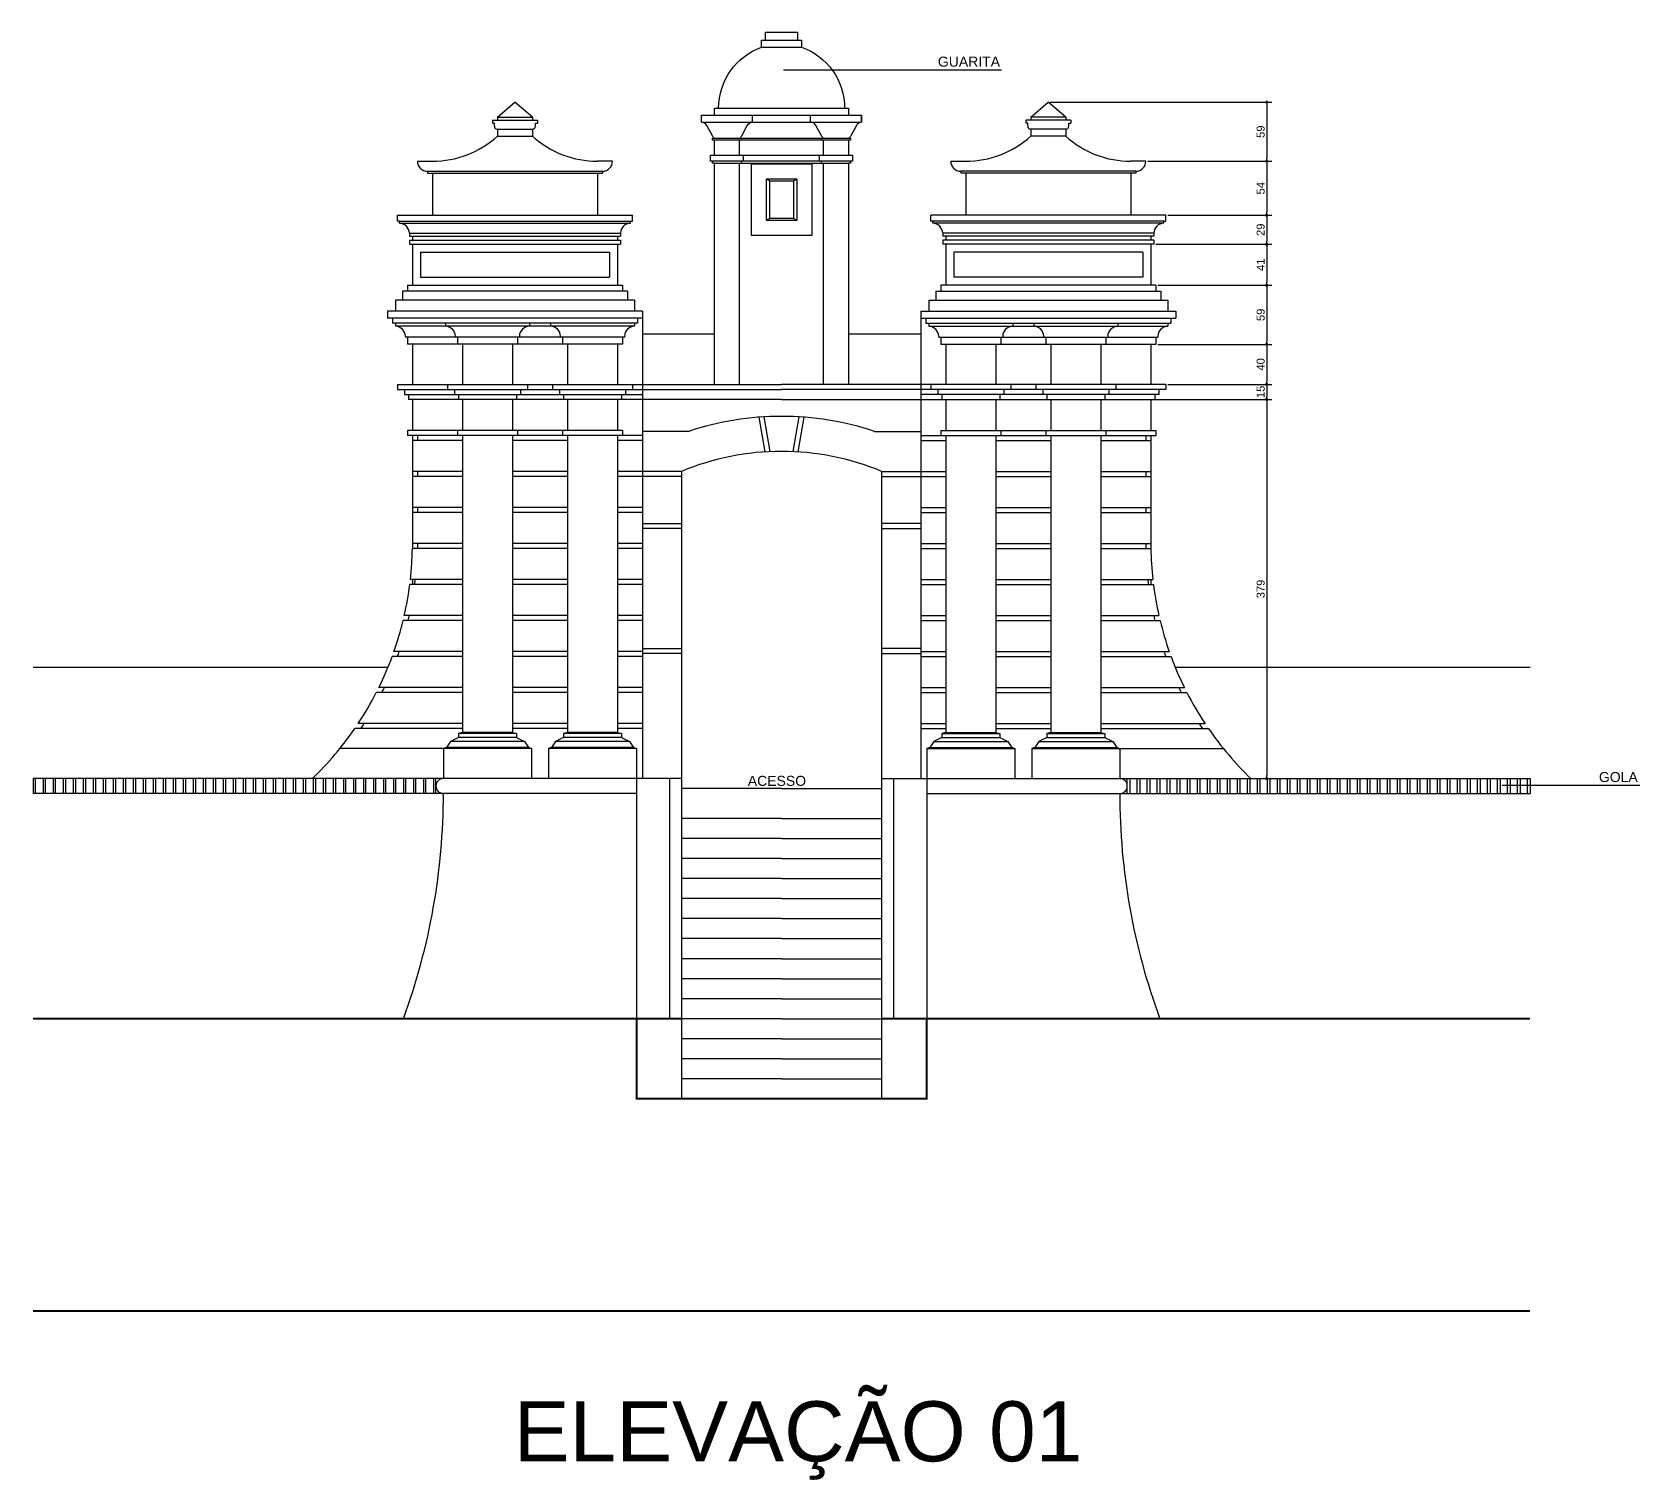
# Model space of a CAD drawing. Extents: x 1364 to 13318, y -13728 to -5941.
# Drawn here: x 7083 to 8689, y -10626 to -9179 of the extents above; entities that cross this region are included whole.
import ezdxf

# ---------------------------------------------------------------- set-up
doc = ezdxf.new("R2010")
doc.units = 0
doc.header["$PDMODE"] = 35
doc.layers.get('0').update_dxf_attribs({"linetype": 'CONTINUOUS'})
doc.layers.get('DEFPOINTS').update_dxf_attribs({"linetype": 'CONTINUOUS'})
for name, color, linetype in [('COTA', 7, 'CONTINUOUS'), ('PAREDE', 7, 'CONTINUOUS'), ('PAREDE_FINA', 7, 'CONTINUOUS')]:
    doc.layers.add(name, color=color, linetype=linetype)
doc.styles.add('TEXTO', font='ARIAL.TTF')
doc.dimstyles.new('COTA', dxfattribs={"dimtxt": 8, "dimasz": 3, "dimexe": 5, "dimexo": 2, "dimgap": 2, "dimtad": 1, "dimdec": 1, "dimdsep": 46, "dimtxsty": 'TEXTO', "dimblk1": 'DOT', "dimblk2": 'DOT', "dimsah": 1, "dimcen": 0, "dimclrd": 256, "dimclre": 256, "dimclrt": 256, "dimadec": 0, "dimazin": 0, "dimtfac": 1, "dimtdec": 4, "dimtmove": 0, "dimatfit": 3, "dimldrblk": 'DOT', "dimfxl": 1, "dimtolj": 1, "dimtzin": 0, "dimarcsym": 0})

# ---------------------------------------------------------------- blocks, each defined once
blk = doc.blocks.new('_DOT')
at = {"color": 0, "linetype": 'ByBlock'}
blk.add_line((-0.5, 0), (-1, 0), dxfattribs=at)
at = {"color": 0, "linetype": 'ByBlock', "const_width": 0.5}
blk.add_lwpolyline([(-0.25, 0, 1), (0.25, 0, 1)], format="xyb", close=True, dxfattribs=at)
blk = doc.blocks.new('*D106')
at = {"layer": 'COTA', "lineweight": -2}
for p, q in [((8100.1, -9249.1), (8321.4, -9249.1)), ((8316.4, -9252.1), (8316.4, -9305.1)), ((8197.6, -9308.1), (8321.4, -9308.1))]:
    blk.add_line(p, q, dxfattribs=at)
at = {"layer": 'DEFPOINTS', "color": 0}
for p in [(8098.1, -9249.1), (8195.6, -9308.1), (8316.4, -9308.1)]:
    blk.add_point(p, dxfattribs=at)
at = {"layer": 'COTA', "lineweight": -2, "xscale": 3, "yscale": 3, "zscale": 3}
for p, rotation in [((8316.4, -9249.1), 90), ((8316.4, -9308.1), 270)]:
    blk.add_blockref('_DOT', p, dxfattribs=dict(at, rotation=rotation))
at = {"layer": 'COTA', "insert": (8310.4, -9278.6), "char_height": 8, "attachment_point": 5, "rotation": 90, "style": 'TEXTO'}
blk.add_mtext('\\A1;59', dxfattribs=at)
blk = doc.blocks.new('*D107')
at = {"layer": 'COTA', "lineweight": -2}
for p, q in [((8197.6, -9308.1), (8321.4, -9308.1)), ((8316.4, -9311.1), (8316.4, -9359.1)), ((8217.6, -9362.1), (8321.4, -9362.1))]:
    blk.add_line(p, q, dxfattribs=at)
at = {"layer": 'DEFPOINTS', "color": 0}
for p in [(8195.6, -9308.1), (8215.6, -9362.1), (8316.4, -9362.1)]:
    blk.add_point(p, dxfattribs=at)
at = {"layer": 'COTA', "lineweight": -2, "xscale": 3, "yscale": 3, "zscale": 3}
for p, rotation in [((8316.4, -9308.1), 90), ((8316.4, -9362.1), 270)]:
    blk.add_blockref('_DOT', p, dxfattribs=dict(at, rotation=rotation))
at = {"layer": 'COTA', "insert": (8310.4, -9335.1), "char_height": 8, "attachment_point": 5, "rotation": 90, "style": 'TEXTO'}
blk.add_mtext('\\A1;54', dxfattribs=at)
blk = doc.blocks.new('*D108')
at = {"layer": 'COTA', "lineweight": -2}
for p, q in [((8217.6, -9362.1), (8321.4, -9362.1)), ((8316.4, -9365.1), (8316.4, -9388.1)), ((8205.6, -9391.1), (8321.4, -9391.1))]:
    blk.add_line(p, q, dxfattribs=at)
at = {"layer": 'DEFPOINTS', "color": 0}
for p in [(8215.6, -9362.1), (8203.6, -9391.1), (8316.4, -9391.1)]:
    blk.add_point(p, dxfattribs=at)
at = {"layer": 'COTA', "lineweight": -2, "xscale": 3, "yscale": 3, "zscale": 3}
for p, rotation in [((8316.4, -9362.1), 90), ((8316.4, -9391.1), 270)]:
    blk.add_blockref('_DOT', p, dxfattribs=dict(at, rotation=rotation))
at = {"layer": 'COTA', "insert": (8310.4, -9376.6), "char_height": 8, "attachment_point": 5, "rotation": 90, "style": 'TEXTO'}
blk.add_mtext('\\A1;29', dxfattribs=at)
blk = doc.blocks.new('*D109')
at = {"layer": 'COTA', "lineweight": -2}
for p, q in [((8205.6, -9391.1), (8321.4, -9391.1)), ((8316.4, -9394.1), (8316.4, -9429.1)), ((8207.6, -9432.1), (8321.4, -9432.1))]:
    blk.add_line(p, q, dxfattribs=at)
at = {"layer": 'DEFPOINTS', "color": 0}
for p in [(8203.6, -9391.1), (8205.6, -9432.1), (8316.4, -9432.1)]:
    blk.add_point(p, dxfattribs=at)
at = {"layer": 'COTA', "lineweight": -2, "xscale": 3, "yscale": 3, "zscale": 3}
for p, rotation in [((8316.4, -9391.1), 90), ((8316.4, -9432.1), 270)]:
    blk.add_blockref('_DOT', p, dxfattribs=dict(at, rotation=rotation))
at = {"layer": 'COTA', "insert": (8310.4, -9411.6), "char_height": 8, "attachment_point": 5, "rotation": 90, "style": 'TEXTO'}
blk.add_mtext('\\A1;41', dxfattribs=at)
blk = doc.blocks.new('*D110')
at = {"layer": 'COTA', "lineweight": -2}
for p, q in [((8207.6, -9432.1), (8321.4, -9432.1)), ((8316.4, -9435.1), (8316.4, -9488.1)), ((8207.6, -9491.1), (8321.4, -9491.1))]:
    blk.add_line(p, q, dxfattribs=at)
at = {"layer": 'DEFPOINTS', "color": 0}
for p in [(8205.6, -9432.1), (8205.6, -9491.1), (8316.4, -9491.1)]:
    blk.add_point(p, dxfattribs=at)
at = {"layer": 'COTA', "lineweight": -2, "xscale": 3, "yscale": 3, "zscale": 3}
for p, rotation in [((8316.4, -9432.1), 90), ((8316.4, -9491.1), 270)]:
    blk.add_blockref('_DOT', p, dxfattribs=dict(at, rotation=rotation))
at = {"layer": 'COTA', "insert": (8310.4, -9461.6), "char_height": 8, "attachment_point": 5, "rotation": 90, "style": 'TEXTO'}
blk.add_mtext('\\A1;59', dxfattribs=at)
blk = doc.blocks.new('*D111')
at = {"layer": 'COTA', "lineweight": -2}
for p, q in [((8207.6, -9491.1), (8321.4, -9491.1)), ((8316.4, -9494.1), (8316.4, -9528.1)), ((8217.6, -9531.1), (8321.4, -9531.1))]:
    blk.add_line(p, q, dxfattribs=at)
at = {"layer": 'DEFPOINTS', "color": 0}
for p in [(8205.6, -9491.1), (8215.6, -9531.1), (8316.4, -9531.1)]:
    blk.add_point(p, dxfattribs=at)
at = {"layer": 'COTA', "lineweight": -2, "xscale": 3, "yscale": 3, "zscale": 3}
for p, rotation in [((8316.4, -9491.1), 90), ((8316.4, -9531.1), 270)]:
    blk.add_blockref('_DOT', p, dxfattribs=dict(at, rotation=rotation))
at = {"layer": 'COTA', "insert": (8310.4, -9511.1), "char_height": 8, "attachment_point": 5, "rotation": 90, "style": 'TEXTO'}
blk.add_mtext('\\A1;40', dxfattribs=at)
blk = doc.blocks.new('*D112')
at = {"layer": 'COTA', "lineweight": -2}
for p, q in [((8217.6, -9531.1), (8321.4, -9531.1)), ((8316.4, -9534.1), (8316.4, -9543.1)), ((8206.6, -9546.1), (8321.4, -9546.1))]:
    blk.add_line(p, q, dxfattribs=at)
at = {"layer": 'DEFPOINTS', "color": 0}
for p in [(8215.6, -9531.1), (8204.6, -9546.1), (8316.4, -9546.1)]:
    blk.add_point(p, dxfattribs=at)
at = {"layer": 'COTA', "lineweight": -2, "xscale": 3, "yscale": 3, "zscale": 3}
for p, rotation in [((8316.4, -9531.1), 90), ((8316.4, -9546.1), 270)]:
    blk.add_blockref('_DOT', p, dxfattribs=dict(at, rotation=rotation))
at = {"layer": 'COTA', "insert": (8310.4, -9538.6), "char_height": 8, "attachment_point": 5, "rotation": 90, "style": 'TEXTO'}
blk.add_mtext('\\A1;15', dxfattribs=at)
blk = doc.blocks.new('*D113')
at = {"layer": 'COTA', "lineweight": -2}
for p, q in [((8202.6, -9546.1), (8321.4, -9546.1)), ((8316.4, -9549.1), (8316.4, -9922.1)), ((8302.6, -9925.1), (8321.4, -9925.1))]:
    blk.add_line(p, q, dxfattribs=at)
at = {"layer": 'DEFPOINTS', "color": 0}
for p in [(8200.6, -9546.1), (8300.6, -9925.1), (8316.4, -9925.1)]:
    blk.add_point(p, dxfattribs=at)
at = {"layer": 'COTA', "lineweight": -2, "xscale": 3, "yscale": 3, "zscale": 3}
for p, rotation in [((8316.4, -9546.1), 90), ((8316.4, -9925.1), 270)]:
    blk.add_blockref('_DOT', p, dxfattribs=dict(at, rotation=rotation))
at = {"layer": 'COTA', "insert": (8310.4, -9735.6), "char_height": 8, "attachment_point": 5, "rotation": 90, "style": 'TEXTO'}
blk.add_mtext('\\A1;379', dxfattribs=at)

msp = doc.modelspace()

# ---------------------------------------------------------------- linework, layer by layer
at = {"layer": 'PAREDE', "const_width": 2}
for points in [[(7083.6, -10165.09), (7731.6, -10165.09)], [(7976.6, -10165.09), (7976.6, -10245.09), (7686.6, -10245.09), (7686.6, -10165.09)], [(8579.6, -10165.09), (7931.6, -10165.09)], [(8579.6, -10457.26), (7083.6, -10457.26)]]:
    msp.add_lwpolyline(points, dxfattribs=at)
at = {"layer": 'PAREDE_FINA'}
for points in [[(7764.6, -9531.09), (7764.6, -9310.09), (7762.6, -9310.09), (7762.6, -9308.09), (7760.6, -9308.09), (7760.6, -9302.09), (7764.6, -9302.09), (7764.6, -9287.09), (7762.6, -9287.09), (7762.6, -9285.09), (7764.6, -9285.09, -0.1333619), (7762.46, -9282.79), (7756.91, -9272.29, 0.2780557), (7751.6, -9269.09), (7751.6, -9262.09), (7764.6, -9262.09), (7764.6, -9255.09), (7768.6, -9255.09, -0.3156473), (7811.6, -9194.09), (7811.6, -9187.09), (7815.6, -9187.09), (7815.6, -9179.09), (7847.6, -9179.09), (7847.6, -9187.09), (7851.6, -9187.09), (7851.6, -9194.09, -0.3156473), (7894.6, -9255.09), (7898.6, -9255.09), (7898.6, -9262.09), (7911.6, -9262.09)], [(7789.6, -9285.09, 0.1333619), (7791.75, -9282.79), (7797.3, -9272.29, -0.2780557), (7802.6, -9269.09), (7802.6, -9262.09)], [(7873.6, -9285.09, -0.1333619), (7871.46, -9282.79), (7865.91, -9272.29, 0.2780557), (7860.6, -9269.09), (7860.6, -9262.09)], [(7911.6, -9269.09), (7911.6, -9262.09), (7911.6, -9269.09, 0.2780557), (7906.3, -9272.29), (7900.75, -9282.79, -0.1333619), (7898.6, -9285.09), (7900.6, -9285.09), (7900.6, -9287.09), (7898.6, -9287.09), (7898.6, -9302.09), (7902.6, -9302.09), (7902.6, -9308.09), (7900.6, -9308.09), (7900.6, -9310.09), (7898.6, -9310.09), (7898.6, -9531.09)]]:
    msp.add_lwpolyline(points, format="xyb", dxfattribs=at)
for points in [[(7815.6, -9187.09), (7847.6, -9187.09)], [(7811.6, -9194.09), (7851.6, -9194.09)], [(8051.21, -9217.01), (7833.64, -9217.01)], [(7547.6, -9264.09), (7565.1, -9249.09)], [(7582.6, -9264.09), (7565.1, -9249.09)], [(8080.6, -9264.09), (8098.1, -9249.09)], [(8115.6, -9264.09), (8098.1, -9249.09)], [(7542.6, -9267.09), (7587.6, -9267.09)], [(7542.6, -9267.09), (7542.6, -9270.09)], [(7544.6, -9270.09), (7542.6, -9270.09)], [(7544.6, -9273.09), (7544.6, -9270.09)], [(7547.6, -9264.09), (7582.6, -9264.09)], [(7547.6, -9264.09), (7547.6, -9267.09)], [(7582.6, -9264.09), (7582.6, -9267.09)], [(7585.6, -9273.09), (7585.6, -9270.09)], [(7585.6, -9270.09), (7587.6, -9270.09)], [(7587.6, -9267.09), (7587.6, -9270.09)], [(7751.6, -9269.09), (7911.6, -9269.09)], [(7764.6, -9262.09), (7898.6, -9262.09)], [(7768.6, -9255.09), (7894.6, -9255.09)], [(8120.6, -9267.09), (8075.6, -9267.09)], [(8075.6, -9267.09), (8075.6, -9270.09)], [(8077.6, -9270.09), (8075.6, -9270.09)], [(8077.6, -9273.09), (8077.6, -9270.09)], [(8115.6, -9264.09), (8080.6, -9264.09)], [(8080.6, -9264.09), (8080.6, -9267.09)], [(8115.6, -9264.09), (8115.6, -9267.09)], [(8118.6, -9270.09), (8120.6, -9270.09)], [(8118.6, -9273.09), (8118.6, -9270.09)], [(8120.6, -9267.09), (8120.6, -9270.09)], [(7547.6, -9276.09), (7582.6, -9276.09)], [(7547.6, -9276.09), (7547.6, -9283.09)], [(7547.6, -9283.09), (7582.6, -9283.09)], [(7582.6, -9276.09), (7582.6, -9283.09)], [(7764.6, -9285.09), (7898.6, -9285.09)], [(7791.6, -9287.09), (7791.6, -9285.09)], [(7871.6, -9287.09), (7871.6, -9285.09)], [(8115.6, -9276.09), (8080.6, -9276.09)], [(8080.6, -9276.09), (8080.6, -9283.09)], [(8115.6, -9283.09), (8080.6, -9283.09)], [(8115.6, -9276.09), (8115.6, -9283.09)], [(7898.6, -9287.09), (7764.6, -9287.09)], [(7764.6, -9302.09), (7898.6, -9302.09)], [(7789.6, -9302.09), (7789.6, -9287.09)], [(7793.6, -9308.09), (7793.6, -9302.09)], [(7869.6, -9308.09), (7869.6, -9302.09)], [(7873.6, -9302.09), (7873.6, -9287.09)], [(7467.6, -9308.09), (7482.6, -9308.09)], [(7477.6, -9318.09), (7652.6, -9318.09)], [(7477.6, -9318.09), (7477.6, -9320.09)], [(7662.6, -9308.09), (7647.6, -9308.09)], [(7652.6, -9318.09), (7652.6, -9320.09)], [(7900.6, -9308.09), (7762.6, -9308.09)], [(7764.6, -9310.09), (7898.6, -9310.09)], [(7789.6, -9531.09), (7789.6, -9310.09)], [(7791.6, -9310.09), (7791.6, -9308.09)], [(7871.6, -9310.09), (7871.6, -9308.09)], [(7873.6, -9531.09), (7873.6, -9310.09)], [(8000.6, -9308.09), (8015.6, -9308.09)], [(8185.6, -9318.09), (8010.6, -9318.09)], [(8010.6, -9318.09), (8010.6, -9320.09)], [(8195.6, -9308.09), (8180.6, -9308.09)], [(8185.6, -9318.09), (8185.6, -9320.09)], [(7477.6, -9320.09), (7652.6, -9320.09)], [(7482.6, -9320.09), (7482.6, -9362.09)], [(7647.6, -9320.09), (7647.6, -9362.09)], [(7819.85, -9327.84), (7816.1, -9326.09)], [(7843.35, -9327.84), (7847.1, -9326.09)], [(8185.6, -9320.09), (8010.6, -9320.09)], [(8015.6, -9320.09), (8015.6, -9362.09)], [(8180.6, -9320.09), (8180.6, -9362.09)], [(7449.6, -9370.09), (7449.6, -9368.09), (7447.6, -9368.09), (7447.6, -9362.09), (7682.6, -9362.09)], [(7680.6, -9370.09), (7680.6, -9368.09), (7682.6, -9368.09), (7682.6, -9362.09)], [(7819.85, -9365.34), (7816.1, -9367.09)], [(7843.35, -9365.34), (7847.1, -9367.09)], [(8213.6, -9370.09), (8213.6, -9368.09), (8215.6, -9368.09), (8215.6, -9362.09), (7980.6, -9362.09)], [(7982.6, -9370.09), (7982.6, -9368.09), (7980.6, -9368.09), (7980.6, -9362.09)], [(7449.6, -9368.09), (7680.6, -9368.09)], [(7449.6, -9370.09), (7680.6, -9370.09)], [(7459.6, -9380.09), (7670.6, -9380.09)], [(7459.6, -9380.09), (7459.6, -9383.09)], [(7459.6, -9383.09), (7670.6, -9383.09)], [(7462.6, -9383.09), (7462.6, -9387.09)], [(7667.6, -9383.09), (7667.6, -9387.09)], [(7670.6, -9380.09), (7670.6, -9383.09)], [(8213.6, -9368.09), (7982.6, -9368.09)], [(8213.6, -9370.09), (7982.6, -9370.09)], [(8203.6, -9380.09), (7992.6, -9380.09)], [(7992.6, -9380.09), (7992.6, -9383.09)], [(8203.6, -9383.09), (7992.6, -9383.09)], [(7995.6, -9383.09), (7995.6, -9387.09)], [(8200.6, -9383.09), (8200.6, -9387.09)], [(8203.6, -9380.09), (8203.6, -9383.09)], [(7459.6, -9387.09), (7670.6, -9387.09)], [(7459.6, -9387.09), (7459.6, -9391.09)], [(7459.6, -9391.09), (7670.6, -9391.09)], [(7462.6, -9391.09), (7462.6, -9432.09)], [(7470.6, -9399.09), (7659.6, -9399.09)], [(7470.6, -9399.09), (7470.6, -9424.09)], [(7659.6, -9399.09), (7659.6, -9424.09)], [(7667.6, -9391.09), (7667.6, -9432.09)], [(7670.6, -9387.09), (7670.6, -9391.09)], [(8203.6, -9387.09), (7992.6, -9387.09)], [(7992.6, -9387.09), (7992.6, -9391.09)], [(8203.6, -9391.09), (7992.6, -9391.09)], [(7995.6, -9391.09), (7995.6, -9432.09)], [(8192.6, -9399.09), (8003.6, -9399.09)], [(8003.6, -9399.09), (8003.6, -9424.09)], [(8192.6, -9399.09), (8192.6, -9424.09)], [(8200.6, -9391.09), (8200.6, -9432.09)], [(8203.6, -9387.09), (8203.6, -9391.09)], [(7470.6, -9424.09), (7659.6, -9424.09)], [(8192.6, -9424.09), (8003.6, -9424.09)], [(7684.6, -9447.09), (7445.6, -9447.09)], [(7445.6, -9447.09), (7445.6, -9458.09)], [(7677.6, -9438.09), (7452.6, -9438.09)], [(7452.6, -9438.09), (7452.6, -9447.09)], [(7457.6, -9432.09), (7672.6, -9432.09)], [(7457.6, -9432.09), (7457.6, -9438.09)], [(7672.6, -9432.09), (7672.6, -9438.09)], [(7677.6, -9438.09), (7677.6, -9447.09)], [(7684.6, -9447.09), (7684.6, -9458.09)], [(7978.6, -9447.09), (8217.6, -9447.09)], [(7978.6, -9447.09), (7978.6, -9458.09)], [(7985.6, -9438.09), (8210.6, -9438.09)], [(7985.6, -9438.09), (7985.6, -9447.09)], [(8205.6, -9432.09), (7990.6, -9432.09)], [(7990.6, -9432.09), (7990.6, -9438.09)], [(8205.6, -9432.09), (8205.6, -9438.09)], [(8210.6, -9438.09), (8210.6, -9447.09)], [(8217.6, -9447.09), (8217.6, -9458.09)], [(7692.6, -9458.09), (7437.6, -9458.09)], [(7437.6, -9458.09), (7437.6, -9465.09)], [(7692.6, -9458.09), (7692.6, -9465.09)], [(7970.6, -9458.09), (8225.6, -9458.09)], [(7970.6, -9458.09), (7970.6, -9465.09)], [(8225.6, -9458.09), (8225.6, -9465.09)], [(7692.6, -9465.09), (7437.6, -9465.09)], [(7442.6, -9465.09), (7442.6, -9470.09)], [(7687.6, -9470.09), (7442.6, -9470.09)], [(7445.6, -9470.09), (7445.6, -9473.09)], [(7684.6, -9473.09), (7445.6, -9473.09)], [(7495.6, -9470.09), (7495.6, -9473.09)], [(7579.6, -9470.09), (7579.6, -9473.09)], [(7600.6, -9470.09), (7600.6, -9473.09)], [(7684.6, -9470.09), (7684.6, -9473.09)], [(7687.6, -9465.09), (7687.6, -9470.09)], [(7692.6, -9465.09), (7692.6, -9925.09)], [(7970.6, -9465.09), (8225.6, -9465.09)], [(7970.6, -9465.09), (7970.6, -9925.09)], [(7975.6, -9465.09), (7975.6, -9470.09)], [(7975.6, -9470.09), (8220.6, -9470.09)], [(7978.6, -9470.09), (7978.6, -9473.09)], [(7978.6, -9473.09), (8217.6, -9473.09)], [(8062.6, -9470.09), (8062.6, -9473.09)], [(8083.6, -9470.09), (8083.6, -9473.09)], [(8167.6, -9470.09), (8167.6, -9473.09)], [(8217.6, -9470.09), (8217.6, -9473.09)], [(8220.6, -9465.09), (8220.6, -9470.09)], [(7455.6, -9483.09), (7455.6, -9484.09)], [(7674.6, -9484.09), (7455.6, -9484.09)], [(7457.6, -9484.09), (7457.6, -9491.09)], [(7672.6, -9491.09), (7457.6, -9491.09)], [(7462.6, -9491.09), (7462.6, -9531.09)], [(7505.6, -9483.09), (7505.6, -9484.09)], [(7507.6, -9484.09), (7507.6, -9491.09)], [(7512.6, -9491.09), (7512.6, -9531.09)], [(7562.6, -9491.09), (7562.6, -9531.09)], [(7567.6, -9484.09), (7567.6, -9491.09)], [(7569.6, -9483.09), (7569.6, -9484.09)], [(7610.6, -9483.09), (7610.6, -9484.09)], [(7612.6, -9484.09), (7612.6, -9491.09)], [(7617.6, -9491.09), (7617.6, -9531.09)], [(7667.6, -9491.09), (7667.6, -9531.09)], [(7672.6, -9484.09), (7672.6, -9491.09)], [(7674.6, -9483.09), (7674.6, -9484.09)], [(7764.6, -9481.09), (7692.6, -9481.09)], [(7970.6, -9481.09), (7898.6, -9481.09)], [(7988.6, -9483.09), (7988.6, -9484.09)], [(7988.6, -9484.09), (8207.6, -9484.09)], [(7990.6, -9484.09), (7990.6, -9491.09)], [(7990.6, -9491.09), (8205.6, -9491.09)], [(7995.6, -9491.09), (7995.6, -9531.09)], [(8045.6, -9491.09), (8045.6, -9531.09)], [(8050.6, -9484.09), (8050.6, -9491.09)], [(8052.6, -9483.09), (8052.6, -9484.09)], [(8093.6, -9483.09), (8093.6, -9484.09)], [(8095.6, -9484.09), (8095.6, -9491.09)], [(8100.6, -9491.09), (8100.6, -9531.09)], [(8150.6, -9491.09), (8150.6, -9531.09)], [(8155.6, -9484.09), (8155.6, -9491.09)], [(8157.6, -9483.09), (8157.6, -9484.09)], [(8200.6, -9491.09), (8200.6, -9531.09)], [(8205.6, -9484.09), (8205.6, -9491.09)], [(8207.6, -9483.09), (8207.6, -9484.09)], [(7447.6, -9531.09), (7831.6, -9531.09)], [(7447.6, -9531.09), (7447.6, -9536.09)], [(7447.6, -9536.09), (7831.6, -9536.09)], [(7454.6, -9536.09), (7454.6, -9541.09)], [(7454.6, -9541.09), (7692.6, -9541.09)], [(7458.6, -9541.09), (7458.6, -9546.09)], [(7497.6, -9531.09), (7497.6, -9536.09)], [(7504.6, -9536.09), (7504.6, -9541.09)], [(7508.6, -9541.09), (7508.6, -9546.09)], [(7566.6, -9541.09), (7566.6, -9546.09)], [(7570.6, -9536.09), (7570.6, -9541.09)], [(7577.6, -9531.09), (7577.6, -9536.09)], [(7602.6, -9531.09), (7602.6, -9536.09)], [(7609.6, -9536.09), (7609.6, -9541.09)], [(7613.6, -9541.09), (7613.6, -9546.09)], [(7671.6, -9541.09), (7671.6, -9546.09)], [(7675.6, -9536.09), (7675.6, -9541.09)], [(7682.6, -9531.09), (7682.6, -9536.09)], [(8215.6, -9531.09), (7831.6, -9531.09)], [(8215.6, -9536.09), (7831.6, -9536.09)], [(8208.6, -9541.09), (7970.6, -9541.09)], [(7980.6, -9531.09), (7980.6, -9536.09)], [(7987.6, -9536.09), (7987.6, -9541.09)], [(7991.6, -9541.09), (7991.6, -9546.09)], [(8049.6, -9541.09), (8049.6, -9546.09)], [(8053.6, -9536.09), (8053.6, -9541.09)], [(8060.6, -9531.09), (8060.6, -9536.09)], [(8085.6, -9531.09), (8085.6, -9536.09)], [(8092.6, -9536.09), (8092.6, -9541.09)], [(8096.6, -9541.09), (8096.6, -9546.09)], [(8154.6, -9541.09), (8154.6, -9546.09)], [(8158.6, -9536.09), (8158.6, -9541.09)], [(8165.6, -9531.09), (8165.6, -9536.09)], [(8204.6, -9541.09), (8204.6, -9546.09)], [(8208.6, -9536.09), (8208.6, -9541.09)], [(8215.6, -9531.09), (8215.6, -9536.09)], [(7831.6, -9546.09), (7458.6, -9546.09)], [(7462.6, -9546.09), (7462.6, -9577.09)], [(7512.6, -9546.09), (7512.6, -9577.09)], [(7562.6, -9546.09), (7562.6, -9577.09)], [(7617.6, -9546.09), (7617.6, -9577.09)], [(7667.6, -9546.09), (7667.6, -9577.09)], [(7831.6, -9546.09), (8204.6, -9546.09)], [(7995.6, -9546.09), (7995.6, -9577.09)], [(8045.6, -9546.09), (8045.6, -9577.09)], [(8100.6, -9546.09), (8100.6, -9577.09)], [(8150.6, -9546.09), (8150.6, -9577.09)], [(8200.6, -9546.09), (8200.6, -9577.09)], [(7815.16, -9598.61), (7809.04, -9563.95)], [(7820.18, -9598.34), (7814.06, -9563.61)], [(7843.02, -9598.34), (7849.14, -9563.61)], [(7848.05, -9598.61), (7854.16, -9563.95)], [(7672.6, -9577.09), (7457.6, -9577.09)], [(7457.6, -9577.09), (7457.6, -9582.09)], [(7692.6, -9582.09), (7457.6, -9582.09)], [(7462.6, -9582.09), (7462.6, -9695.09)], [(7512.6, -9587.09), (7462.6, -9587.09)], [(7467.6, -9582.09), (7467.6, -9587.09)], [(7507.6, -9577.09), (7507.6, -9582.09)], [(7512.6, -9582.09), (7512.6, -9879.09)], [(7562.6, -9582.09), (7562.6, -9879.09)], [(7617.6, -9587.09), (7562.6, -9587.09)], [(7567.6, -9577.09), (7567.6, -9582.09)], [(7612.6, -9577.09), (7612.6, -9582.09)], [(7617.6, -9582.09), (7617.6, -9879.09)], [(7667.6, -9582.09), (7667.6, -9879.09)], [(7692.6, -9587.09), (7667.6, -9587.09)], [(7672.6, -9577.09), (7672.6, -9582.09)], [(7738.73, -9578.09), (7692.6, -9578.09)], [(7924.47, -9578.09), (7970.6, -9578.09)], [(7970.6, -9582.09), (8205.6, -9582.09)], [(7970.6, -9587.09), (7995.6, -9587.09)], [(7990.6, -9577.09), (8205.6, -9577.09)], [(7990.6, -9577.09), (7990.6, -9582.09)], [(7995.6, -9582.09), (7995.6, -9879.09)], [(8045.6, -9582.09), (8045.6, -9879.09)], [(8045.6, -9587.09), (8100.6, -9587.09)], [(8050.6, -9577.09), (8050.6, -9582.09)], [(8095.6, -9577.09), (8095.6, -9582.09)], [(8100.6, -9582.09), (8100.6, -9879.09)], [(8150.6, -9582.09), (8150.6, -9879.09)], [(8150.6, -9587.09), (8200.6, -9587.09)], [(8155.6, -9577.09), (8155.6, -9582.09)], [(8195.6, -9582.09), (8195.6, -9587.09)], [(8200.6, -9582.09), (8200.6, -9695.09)], [(8205.6, -9577.09), (8205.6, -9582.09)], [(7512.6, -9618.09), (7462.6, -9618.09)], [(7512.6, -9623.09), (7462.6, -9623.09)], [(7467.6, -9618.09), (7467.6, -9623.09)], [(7617.6, -9618.09), (7562.6, -9618.09)], [(7617.6, -9623.09), (7562.6, -9623.09)], [(7731.6, -9618.09), (7667.6, -9618.09)], [(7731.6, -9623.09), (7667.6, -9623.09)], [(7731.6, -9618.09), (7731.6, -10245.09)], [(7931.6, -9618.09), (7995.6, -9618.09)], [(7931.6, -9618.09), (7931.6, -10245.09)], [(7931.6, -9623.09), (7995.6, -9623.09)], [(8045.6, -9618.09), (8100.6, -9618.09)], [(8045.6, -9623.09), (8100.6, -9623.09)], [(8150.6, -9618.09), (8200.6, -9618.09)], [(8150.6, -9623.09), (8200.6, -9623.09)], [(8195.6, -9618.09), (8195.6, -9623.09)], [(7512.6, -9654.09), (7462.6, -9654.09)], [(7467.6, -9654.09), (7467.6, -9659.09)], [(7617.6, -9654.09), (7562.6, -9654.09)], [(7692.6, -9654.09), (7667.6, -9654.09)], [(7970.6, -9654.09), (7995.6, -9654.09)], [(8045.6, -9654.09), (8100.6, -9654.09)], [(8150.6, -9654.09), (8200.6, -9654.09)], [(8195.6, -9654.09), (8195.6, -9659.09)], [(7512.6, -9659.09), (7462.6, -9659.09)], [(7617.6, -9659.09), (7562.6, -9659.09)], [(7692.6, -9659.09), (7667.6, -9659.09)], [(7692.6, -9670.09), (7731.6, -9670.09)], [(7970.6, -9670.09), (7931.6, -9670.09)], [(7970.6, -9659.09), (7995.6, -9659.09)], [(8045.6, -9659.09), (8100.6, -9659.09)], [(8150.6, -9659.09), (8200.6, -9659.09)], [(7731.6, -9675.09), (7692.6, -9675.09)], [(7931.6, -9675.09), (7970.6, -9675.09)], [(7512.6, -9695.09), (7462.56, -9695.09)], [(7512.6, -9690.09), (7462.6, -9690.09)], [(7467.6, -9690.09), (7467.6, -9695.09)], [(7617.6, -9690.09), (7562.6, -9690.09)], [(7617.6, -9695.09), (7562.6, -9695.09)], [(7692.6, -9690.09), (7667.6, -9690.09)], [(7692.6, -9695.09), (7667.6, -9695.09)], [(7970.6, -9690.09), (7995.6, -9690.09)], [(7970.6, -9695.09), (7995.6, -9695.09)], [(8045.6, -9690.09), (8100.6, -9690.09)], [(8045.6, -9695.09), (8100.6, -9695.09)], [(8150.6, -9690.09), (8200.6, -9690.09)], [(8150.6, -9695.09), (8200.64, -9695.09)], [(8195.6, -9690.09), (8195.6, -9695.09)], [(7512.6, -9731.09), (7460.01, -9731.09)], [(7512.6, -9726.09), (7460.61, -9726.09)], [(7462.6, -9726.09), (7462.6, -9731.09)], [(7617.6, -9726.09), (7562.6, -9726.09)], [(7617.6, -9731.09), (7562.6, -9731.09)], [(7692.6, -9726.09), (7667.6, -9726.09)], [(7692.6, -9731.09), (7667.6, -9731.09)], [(7970.6, -9726.09), (7995.6, -9726.09)], [(7970.6, -9731.09), (7995.6, -9731.09)], [(8045.6, -9726.09), (8100.6, -9726.09)], [(8045.6, -9731.09), (8100.6, -9731.09)], [(8150.6, -9726.09), (8202.59, -9726.09)], [(8150.6, -9731.09), (8203.19, -9731.09)], [(8200.6, -9726.09), (8200.6, -9731.09)], [(7512.6, -9767.09), (7453.38, -9767.09)], [(7512.6, -9762.09), (7454.55, -9762.09)], [(7617.6, -9762.09), (7562.6, -9762.09)], [(7617.6, -9767.09), (7562.6, -9767.09)], [(7692.6, -9762.09), (7667.6, -9762.09)], [(7692.6, -9767.09), (7667.6, -9767.09)], [(7970.6, -9762.09), (7995.6, -9762.09)], [(7970.6, -9767.09), (7995.6, -9767.09)], [(8045.6, -9762.09), (8100.6, -9762.09)], [(8045.6, -9767.09), (8100.6, -9767.09)], [(8150.6, -9762.09), (8208.65, -9762.09)], [(8150.6, -9767.09), (8209.82, -9767.09)], [(7512.6, -9798.09), (7444.2, -9798.09)], [(7617.6, -9798.09), (7562.6, -9798.09)], [(7692.6, -9798.09), (7667.6, -9798.09)], [(7692.6, -9795.09), (7731.6, -9795.09)], [(7731.6, -9800.09), (7692.6, -9800.09)], [(7970.6, -9795.09), (7931.6, -9795.09)], [(7931.6, -9800.09), (7970.6, -9800.09)], [(7970.6, -9798.09), (7995.6, -9798.09)], [(8045.6, -9798.09), (8100.6, -9798.09)], [(8150.6, -9798.09), (8219, -9798.09)], [(7438.11, -9814.09), (7083.6, -9814.09)], [(7512.6, -9803.09), (7442.4, -9803.09)], [(7617.6, -9803.09), (7562.6, -9803.09)], [(7692.6, -9803.09), (7667.6, -9803.09)], [(7970.6, -9803.09), (7995.6, -9803.09)], [(8045.6, -9803.09), (8100.6, -9803.09)], [(8150.6, -9803.09), (8220.8, -9803.09)], [(8579.6, -9814.09), (8225.1, -9814.09)], [(7512.6, -9839.09), (7426.57, -9839.09)], [(7512.6, -9834.09), (7429.09, -9834.09)], [(7617.6, -9834.09), (7562.6, -9834.09)], [(7617.6, -9839.09), (7562.6, -9839.09)], [(7692.6, -9834.09), (7667.6, -9834.09)], [(7692.6, -9839.09), (7667.6, -9839.09)], [(7970.6, -9834.09), (7995.6, -9834.09)], [(7970.6, -9839.09), (7995.6, -9839.09)], [(8045.6, -9834.09), (8100.6, -9834.09)], [(8045.6, -9839.09), (8100.6, -9839.09)], [(8150.6, -9834.09), (8234.12, -9834.09)], [(8150.6, -9839.09), (8236.63, -9839.09)], [(7512.6, -9875.09), (7405.05, -9875.09)], [(7512.6, -9870.09), (7408.43, -9870.09)], [(7512.6, -9879.09), (7508.6, -9880.09)], [(7566.6, -9880.09), (7508.6, -9880.09)], [(7508.6, -9880.09), (7508.6, -9884.09)], [(7562.6, -9879.09), (7512.6, -9879.09)], [(7617.6, -9870.09), (7562.6, -9870.09)], [(7617.6, -9875.09), (7562.6, -9875.09)], [(7562.6, -9879.09), (7566.6, -9880.09)], [(7566.6, -9880.09), (7566.6, -9884.09)], [(7617.6, -9879.09), (7613.6, -9880.09)], [(7671.6, -9880.09), (7613.6, -9880.09)], [(7613.6, -9880.09), (7613.6, -9884.09)], [(7667.6, -9879.09), (7617.6, -9879.09)], [(7692.6, -9870.09), (7667.6, -9870.09)], [(7692.6, -9875.09), (7667.6, -9875.09)], [(7667.6, -9879.09), (7671.6, -9880.09)], [(7671.6, -9880.09), (7671.6, -9884.09)], [(7970.6, -9870.09), (7995.6, -9870.09)], [(7970.6, -9875.09), (7995.6, -9875.09)], [(7995.6, -9879.09), (7991.6, -9880.09)], [(7991.6, -9880.09), (8049.6, -9880.09)], [(7991.6, -9880.09), (7991.6, -9884.09)], [(7995.6, -9879.09), (8045.6, -9879.09)], [(8045.6, -9870.09), (8100.6, -9870.09)], [(8045.6, -9875.09), (8100.6, -9875.09)], [(8045.6, -9879.09), (8049.6, -9880.09)], [(8049.6, -9880.09), (8049.6, -9884.09)], [(8100.6, -9879.09), (8096.6, -9880.09)], [(8096.6, -9880.09), (8154.6, -9880.09)], [(8096.6, -9880.09), (8096.6, -9884.09)], [(8100.6, -9879.09), (8150.6, -9879.09)], [(8150.6, -9870.09), (8254.78, -9870.09)], [(8150.6, -9875.09), (8258.15, -9875.09)], [(8150.6, -9879.09), (8154.6, -9880.09)], [(8154.6, -9880.09), (8154.6, -9884.09)], [(7581.6, -9895.09), (7390.12, -9895.09)], [(7496.6, -9894.09), (7493.6, -9895.09)], [(7493.6, -9895.09), (7493.6, -9925.09)], [(7500.6, -9888.09), (7496.6, -9894.09)], [(7578.6, -9894.09), (7496.6, -9894.09)], [(7508.6, -9884.09), (7500.6, -9888.09)], [(7574.6, -9888.09), (7500.6, -9888.09)], [(7566.6, -9884.09), (7508.6, -9884.09)], [(7566.6, -9884.09), (7574.6, -9888.09)], [(7574.6, -9888.09), (7578.6, -9894.09)], [(7578.6, -9894.09), (7581.6, -9895.09)], [(7581.6, -9895.09), (7581.6, -9925.09)], [(7601.6, -9894.09), (7598.6, -9895.09)], [(7686.6, -9895.09), (7598.6, -9895.09)], [(7598.6, -9895.09), (7598.6, -9925.09)], [(7605.6, -9888.09), (7601.6, -9894.09)], [(7683.6, -9894.09), (7601.6, -9894.09)], [(7613.6, -9884.09), (7605.6, -9888.09)], [(7679.6, -9888.09), (7605.6, -9888.09)], [(7671.6, -9884.09), (7613.6, -9884.09)], [(7671.6, -9884.09), (7679.6, -9888.09)], [(7679.6, -9888.09), (7683.6, -9894.09)], [(7683.6, -9894.09), (7686.6, -9895.09)], [(7686.6, -9895.09), (7686.6, -10165.09)], [(7979.6, -9894.09), (7976.6, -9895.09)], [(7976.6, -9895.09), (7976.6, -10165.09)], [(7976.6, -9895.09), (8064.6, -9895.09)], [(7983.6, -9888.09), (7979.6, -9894.09)], [(7979.6, -9894.09), (8061.6, -9894.09)], [(7991.6, -9884.09), (7983.6, -9888.09)], [(7983.6, -9888.09), (8057.6, -9888.09)], [(7991.6, -9884.09), (8049.6, -9884.09)], [(8049.6, -9884.09), (8057.6, -9888.09)], [(8057.6, -9888.09), (8061.6, -9894.09)], [(8061.6, -9894.09), (8064.6, -9895.09)], [(8064.6, -9895.09), (8064.6, -9925.09)], [(8084.6, -9894.09), (8081.6, -9895.09)], [(8081.6, -9895.09), (8273.09, -9895.09)], [(8081.6, -9895.09), (8081.6, -9925.09)], [(8088.6, -9888.09), (8084.6, -9894.09)], [(8084.6, -9894.09), (8166.6, -9894.09)], [(8096.6, -9884.09), (8088.6, -9888.09)], [(8088.6, -9888.09), (8162.6, -9888.09)], [(8096.6, -9884.09), (8154.6, -9884.09)], [(8154.6, -9884.09), (8162.6, -9888.09)], [(8162.6, -9888.09), (8166.6, -9894.09)], [(8166.6, -9894.09), (8169.6, -9895.09)], [(8169.6, -9895.09), (8169.6, -9925.09)], [(7731.6, -9925.09), (7083.6, -9925.09)], [(7083.6, -9925.09), (7083.6, -9940.09)], [(7086.1, -9940.09), (7086.1, -9925.09)], [(7093.6, -9925.09), (7093.6, -9940.09)], [(7096.1, -9940.09), (7096.1, -9925.09)], [(7103.6, -9925.09), (7103.6, -9940.09)], [(7106.1, -9940.09), (7106.1, -9925.09)], [(7113.6, -9925.09), (7113.6, -9940.09)], [(7116.1, -9940.09), (7116.1, -9925.09)], [(7123.6, -9925.09), (7123.6, -9940.09)], [(7126.1, -9940.09), (7126.1, -9925.09)], [(7133.6, -9925.09), (7133.6, -9940.09)], [(7136.1, -9940.09), (7136.1, -9925.09)], [(7143.6, -9925.09), (7143.6, -9940.09)], [(7146.1, -9940.09), (7146.1, -9925.09)], [(7153.6, -9925.09), (7153.6, -9940.09)], [(7156.1, -9940.09), (7156.1, -9925.09)], [(7163.6, -9925.09), (7163.6, -9940.09)], [(7166.1, -9940.09), (7166.1, -9925.09)], [(7173.6, -9925.09), (7173.6, -9940.09)], [(7176.1, -9940.09), (7176.1, -9925.09)], [(7183.6, -9925.09), (7183.6, -9940.09)], [(7186.1, -9940.09), (7186.1, -9925.09)], [(7193.6, -9925.09), (7193.6, -9940.09)], [(7196.1, -9940.09), (7196.1, -9925.09)], [(7203.6, -9925.09), (7203.6, -9940.09)], [(7206.1, -9940.09), (7206.1, -9925.09)], [(7213.6, -9925.09), (7213.6, -9940.09)], [(7216.1, -9940.09), (7216.1, -9925.09)], [(7223.6, -9925.09), (7223.6, -9940.09)], [(7226.1, -9940.09), (7226.1, -9925.09)], [(7233.6, -9925.09), (7233.6, -9940.09)], [(7236.1, -9940.09), (7236.1, -9925.09)], [(7243.6, -9925.09), (7243.6, -9940.09)], [(7246.1, -9940.09), (7246.1, -9925.09)], [(7253.6, -9925.09), (7253.6, -9940.09)], [(7256.1, -9940.09), (7256.1, -9925.09)], [(7263.6, -9925.09), (7263.6, -9940.09)], [(7266.1, -9940.09), (7266.1, -9925.09)], [(7273.6, -9925.09), (7273.6, -9940.09)], [(7276.1, -9940.09), (7276.1, -9925.09)], [(7283.6, -9925.09), (7283.6, -9940.09)], [(7286.1, -9940.09), (7286.1, -9925.09)], [(7293.6, -9925.09), (7293.6, -9940.09)], [(7296.1, -9940.09), (7296.1, -9925.09)], [(7303.6, -9925.09), (7303.6, -9940.09)], [(7306.1, -9940.09), (7306.1, -9925.09)], [(7313.6, -9925.09), (7313.6, -9940.09)], [(7316.1, -9940.09), (7316.1, -9925.09)], [(7323.6, -9925.09), (7323.6, -9940.09)], [(7326.1, -9940.09), (7326.1, -9925.09)], [(7333.6, -9925.09), (7333.6, -9940.09)], [(7336.1, -9940.09), (7336.1, -9925.09)], [(7343.6, -9925.09), (7343.6, -9940.09)], [(7346.1, -9940.09), (7346.1, -9925.09)], [(7353.6, -9925.09), (7353.6, -9940.09)], [(7356.1, -9940.09), (7356.1, -9925.09)], [(7363.6, -9925.09), (7363.6, -9940.09)], [(7366.1, -9940.09), (7366.1, -9925.09)], [(7373.6, -9925.09), (7373.6, -9940.09)], [(7376.1, -9940.09), (7376.1, -9925.09)], [(7383.6, -9925.09), (7383.6, -9940.09)], [(7386.1, -9940.09), (7386.1, -9925.09)], [(7393.6, -9925.09), (7393.6, -9940.09)], [(7396.1, -9940.09), (7396.1, -9925.09)], [(7403.6, -9925.09), (7403.6, -9940.09)], [(7406.1, -9940.09), (7406.1, -9925.09)], [(7413.6, -9925.09), (7413.6, -9940.09)], [(7416.1, -9940.09), (7416.1, -9925.09)], [(7423.6, -9925.09), (7423.6, -9940.09)], [(7426.1, -9940.09), (7426.1, -9925.09)], [(7433.6, -9925.09), (7433.6, -9940.09)], [(7436.1, -9940.09), (7436.1, -9925.09)], [(7443.6, -9925.09), (7443.6, -9940.09)], [(7446.1, -9940.09), (7446.1, -9925.09)], [(7453.6, -9925.09), (7453.6, -9940.09)], [(7456.1, -9940.09), (7456.1, -9925.09)], [(7463.6, -9925.09), (7463.6, -9940.09)], [(7466.1, -9940.09), (7466.1, -9925.09)], [(7473.6, -9925.09), (7473.6, -9940.09)], [(7476.1, -9940.09), (7476.1, -9925.09)], [(7483.6, -9925.09), (7483.6, -9940.09)], [(7486.1, -9940.09), (7486.1, -9925.09)], [(7719.6, -9925.09), (7719.6, -10165.09)], [(7931.6, -9925.09), (8579.6, -9925.09)], [(7943.6, -9925.09), (7943.6, -10165.09)], [(8177.1, -9940.09), (8177.1, -9925.09)], [(8179.6, -9925.09), (8179.6, -9940.09)], [(8187.1, -9940.09), (8187.1, -9925.09)], [(8189.6, -9925.09), (8189.6, -9940.09)], [(8197.1, -9940.09), (8197.1, -9925.09)], [(8199.6, -9925.09), (8199.6, -9940.09)], [(8207.1, -9940.09), (8207.1, -9925.09)], [(8209.6, -9925.09), (8209.6, -9940.09)], [(8217.1, -9940.09), (8217.1, -9925.09)], [(8219.6, -9925.09), (8219.6, -9940.09)], [(8227.1, -9940.09), (8227.1, -9925.09)], [(8229.6, -9925.09), (8229.6, -9940.09)], [(8237.1, -9940.09), (8237.1, -9925.09)], [(8239.6, -9925.09), (8239.6, -9940.09)], [(8247.1, -9940.09), (8247.1, -9925.09)], [(8249.6, -9925.09), (8249.6, -9940.09)], [(8257.1, -9940.09), (8257.1, -9925.09)], [(8259.6, -9925.09), (8259.6, -9940.09)], [(8267.1, -9940.09), (8267.1, -9925.09)], [(8269.6, -9925.09), (8269.6, -9940.09)], [(8277.1, -9940.09), (8277.1, -9925.09)], [(8279.6, -9925.09), (8279.6, -9940.09)], [(8287.1, -9940.09), (8287.1, -9925.09)], [(8289.6, -9925.09), (8289.6, -9940.09)], [(8297.1, -9940.09), (8297.1, -9925.09)], [(8299.6, -9925.09), (8299.6, -9940.09)], [(8307.1, -9940.09), (8307.1, -9925.09)], [(8309.6, -9925.09), (8309.6, -9940.09)], [(8317.1, -9940.09), (8317.1, -9925.09)], [(8319.6, -9925.09), (8319.6, -9940.09)], [(8327.1, -9940.09), (8327.1, -9925.09)], [(8329.6, -9925.09), (8329.6, -9940.09)], [(8337.1, -9940.09), (8337.1, -9925.09)], [(8339.6, -9925.09), (8339.6, -9940.09)], [(8347.1, -9940.09), (8347.1, -9925.09)], [(8349.6, -9925.09), (8349.6, -9940.09)], [(8357.1, -9940.09), (8357.1, -9925.09)], [(8359.6, -9925.09), (8359.6, -9940.09)], [(8367.1, -9940.09), (8367.1, -9925.09)], [(8369.6, -9925.09), (8369.6, -9940.09)], [(8377.1, -9940.09), (8377.1, -9925.09)], [(8379.6, -9925.09), (8379.6, -9940.09)], [(8387.1, -9940.09), (8387.1, -9925.09)], [(8389.6, -9925.09), (8389.6, -9940.09)], [(8397.1, -9940.09), (8397.1, -9925.09)], [(8399.6, -9925.09), (8399.6, -9940.09)], [(8407.1, -9940.09), (8407.1, -9925.09)], [(8409.6, -9925.09), (8409.6, -9940.09)], [(8417.1, -9940.09), (8417.1, -9925.09)], [(8419.6, -9925.09), (8419.6, -9940.09)], [(8427.1, -9940.09), (8427.1, -9925.09)], [(8429.6, -9925.09), (8429.6, -9940.09)], [(8437.1, -9940.09), (8437.1, -9925.09)], [(8439.6, -9925.09), (8439.6, -9940.09)], [(8447.1, -9940.09), (8447.1, -9925.09)], [(8449.6, -9925.09), (8449.6, -9940.09)], [(8457.1, -9940.09), (8457.1, -9925.09)], [(8459.6, -9925.09), (8459.6, -9940.09)], [(8467.1, -9940.09), (8467.1, -9925.09)], [(8469.6, -9925.09), (8469.6, -9940.09)], [(8477.1, -9940.09), (8477.1, -9925.09)], [(8479.6, -9925.09), (8479.6, -9940.09)], [(8487.1, -9940.09), (8487.1, -9925.09)], [(8489.6, -9925.09), (8489.6, -9940.09)], [(8497.1, -9940.09), (8497.1, -9925.09)], [(8499.6, -9925.09), (8499.6, -9940.09)], [(8507.1, -9940.09), (8507.1, -9925.09)], [(8509.6, -9925.09), (8509.6, -9940.09)], [(8517.1, -9940.09), (8517.1, -9925.09)], [(8519.6, -9925.09), (8519.6, -9940.09)], [(8527.1, -9940.09), (8527.1, -9925.09)], [(8529.6, -9925.09), (8529.6, -9940.09)], [(8537.1, -9940.09), (8537.1, -9925.09)], [(8539.6, -9925.09), (8539.6, -9940.09)], [(8547.1, -9940.09), (8547.1, -9925.09)], [(8549.6, -9925.09), (8549.6, -9940.09)], [(8557.1, -9940.09), (8557.1, -9925.09)], [(8559.6, -9925.09), (8559.6, -9940.09)], [(8567.1, -9940.09), (8567.1, -9925.09)], [(8569.6, -9925.09), (8569.6, -9940.09)], [(8577.1, -9940.09), (8577.1, -9925.09)], [(8579.6, -9925.09), (8579.6, -9940.09)], [(7686.6, -9940.09), (7083.6, -9940.09)], [(7831.6, -9935.09), (7731.6, -9935.09)], [(7831.6, -9935.09), (7931.6, -9935.09)], [(7976.6, -9940.09), (8579.6, -9940.09)], [(8689.34, -9932), (8551.89, -9932)], [(7831.6, -9965.09), (7731.6, -9965.09)], [(7831.6, -9965.09), (7931.6, -9965.09)], [(7831.6, -9985.09), (7731.6, -9985.09)], [(7831.6, -9985.09), (7931.6, -9985.09)], [(7831.6, -10005.09), (7731.6, -10005.09)], [(7831.6, -10005.09), (7931.6, -10005.09)], [(7831.6, -10025.09), (7731.6, -10025.09)], [(7831.6, -10025.09), (7931.6, -10025.09)], [(7831.6, -10045.09), (7731.6, -10045.09)], [(7831.6, -10045.09), (7931.6, -10045.09)], [(7831.6, -10065.09), (7731.6, -10065.09)], [(7831.6, -10065.09), (7931.6, -10065.09)], [(7831.6, -10085.09), (7731.6, -10085.09)], [(7831.6, -10085.09), (7931.6, -10085.09)], [(7831.6, -10105.09), (7731.6, -10105.09)], [(7831.6, -10105.09), (7931.6, -10105.09)], [(7831.6, -10125.09), (7731.6, -10125.09)], [(7831.6, -10125.09), (7931.6, -10125.09)], [(7831.6, -10145.09), (7731.6, -10145.09)], [(7831.6, -10145.09), (7931.6, -10145.09)], [(7831.6, -10165.09), (7731.6, -10165.09)], [(7831.6, -10165.09), (7931.6, -10165.09)], [(7831.6, -10185.09), (7731.6, -10185.09)], [(7831.6, -10185.09), (7931.6, -10185.09)], [(7831.6, -10205.09), (7731.6, -10205.09)], [(7831.6, -10205.09), (7931.6, -10205.09)], [(7831.6, -10225.09), (7731.6, -10225.09)], [(7831.6, -10225.09), (7931.6, -10225.09)]]:
    msp.add_lwpolyline(points, dxfattribs=at)
for points in [[(7862.1, -9311.09), (7801.1, -9311.09), (7801.1, -9382.09), (7862.1, -9382.09)], [(7847.1, -9326.09), (7816.1, -9326.09), (7816.1, -9367.09), (7847.1, -9367.09)], [(7819.85, -9365.34), (7819.85, -9327.84), (7843.35, -9327.84), (7843.35, -9365.34)]]:
    msp.add_lwpolyline(points, close=True, dxfattribs=at)
for centre, radius, start, end in [((7482.6, -9211.09), 97, 270, 312.07502), ((7547.6, -9273.09), 3, 180, 270), ((7582.6, -9273.09), 3, 270, 0), ((7647.6, -9211.09), 97, 227.92498, 270), ((8015.6, -9211.09), 97, 270, 312.07502), ((8080.6, -9273.09), 3, 180, 270), ((8115.6, -9273.09), 3, 270, 0), ((8180.6, -9211.09), 97, 227.92498, 270), ((7477.6, -9308.09), 10, 180, 270), ((7652.6, -9308.09), 10, 270, 0), ((8010.6, -9308.09), 10, 180, 270), ((8185.6, -9308.09), 10, 270, 0), ((7449.6, -9380.09), 10, 0, 90), ((7680.6, -9380.09), 10, 90, 180), ((7982.6, -9380.09), 10, 0, 90), ((8213.6, -9380.09), 10, 90, 180), ((7445.6, -9483.09), 10, 0, 90), ((7495.6, -9483.09), 10, 0, 90), ((7579.6, -9483.09), 10, 90, 180), ((7600.6, -9483.09), 10, 0, 90), ((7684.6, -9483.09), 10, 90, 180), ((7978.6, -9483.09), 10, 0, 90), ((8062.6, -9483.09), 10, 90, 180), ((8083.6, -9483.09), 10, 0, 90), ((8167.6, -9483.09), 10, 90, 180), ((8217.6, -9483.09), 10, 90, 180), ((7831.6, -9858.09), 295, 90, 108.34974), ((7831.6, -9858.09), 295, 71.65026, 90), ((7831.6, -9858.09), 260, 90, 112.61986), ((7831.6, -9858.09), 260, 67.38014, 90), ((7136.48, -9690.09), 326.12, 353.66237, 359.12153), ((8526.73, -9690.09), 326.12, 180.87847, 186.33763), ((7136.48, -9690.09), 326.12, 347.24549, 352.77774), ((7136.48, -9690.09), 331.12, 352.88736, 353.75845), ((8526.73, -9690.09), 331.12, 186.24155, 187.11264), ((8526.73, -9690.09), 326.12, 187.22226, 192.75451), ((7136.48, -9690.09), 326.12, 340.66072, 346.34319), ((7136.48, -9690.09), 331.12, 346.55331, 347.44125), ((8526.73, -9690.09), 331.12, 192.55875, 193.44669), ((8526.73, -9690.09), 326.12, 193.65681, 199.33928), ((7136.48, -9690.09), 331.12, 340.04629, 340.96408), ((8526.73, -9690.09), 331.12, 199.03592, 199.95371), ((7136.48, -9690.09), 326.12, 333.79728, 339.72704), ((8526.73, -9690.09), 326.12, 200.27296, 206.20272), ((7136.48, -9690.09), 326.12, 326.50009, 332.81404), ((7136.48, -9690.09), 331.12, 333.25753, 334.22227), ((8526.73, -9690.09), 331.12, 205.77773, 206.74247), ((8526.73, -9690.09), 326.12, 207.18596, 213.49991), ((7136.48, -9690.09), 326.12, 313.8974, 325.44013), ((7136.48, -9690.09), 331.12, 326.03396, 327.07086), ((8526.73, -9690.09), 331.12, 212.92914, 213.96604), ((8526.73, -9690.09), 326.12, 214.55987, 226.1026), ((7493.6, -9932.59), 7.5, 90, 270), ((8169.6, -9932.59), 7.5, 270, 90), ((6840.79, -9940.09), 652.81, 339.8388, 0), ((8822.41, -9940.09), 652.81, 180, 200.1612)]:
    msp.add_arc(centre, radius, start, end, dxfattribs=at)

# ---------------------------------------------------------------- texts
at = {"layer": 'PAREDE_FINA', "style": 'TEXTO'}
for s, height, p in [('GUARITA', 10, (7987.82, -9213.56)), ('ACESSO', 10, (7797.83, -9932.37)), ('GOLA', 10, (8648.43, -9928.55)), ('ELEVAÇÃO 01', 60, (7563.85, -10607.49))]:
    msp.add_text(s, height=height, dxfattribs=at).set_placement(p)

# ---------------------------------------------------------------- dimensions: what is measured, and where the dimension line sits
at = {"layer": 'COTA'}
for base, p1, p2, picture, middle in [((8316.44, -9308.09), (8098.1, -9249.09), (8195.6, -9308.09), '*D106', (8310.35, -9278.59)), ((8316.44, -9362.09), (8195.6, -9308.09), (8215.6, -9362.09), '*D107', (8310.37, -9335.09)), ((8316.44, -9391.09), (8215.6, -9362.09), (8203.6, -9391.09), '*D108', (8310.35, -9376.59)), ((8316.44, -9432.09), (8203.6, -9391.09), (8205.6, -9432.09), '*D109', (8310.42, -9411.59)), ((8316.44, -9491.09), (8205.6, -9432.09), (8205.6, -9491.09), '*D110', (8310.35, -9461.59)), ((8316.44, -9531.09), (8205.6, -9491.09), (8215.6, -9531.09), '*D111', (8310.35, -9511.09)), ((8316.44, -9546.09), (8215.6, -9531.09), (8204.6, -9546.09), '*D112', (8310.35, -9538.59)), ((8316.44, -9925.09), (8200.6, -9546.09), (8300.6, -9925.09), '*D113', (8310.35, -9735.59))]:
    dim = msp.add_linear_dim(base=base, p1=p1, p2=p2, angle=90, dimstyle='COTA', dxfattribs=at)
    dim.commit()
    dim.dimension.update_dxf_attribs({"geometry": picture, "text_midpoint": middle})

doc.saveas('drawing.dxf')
